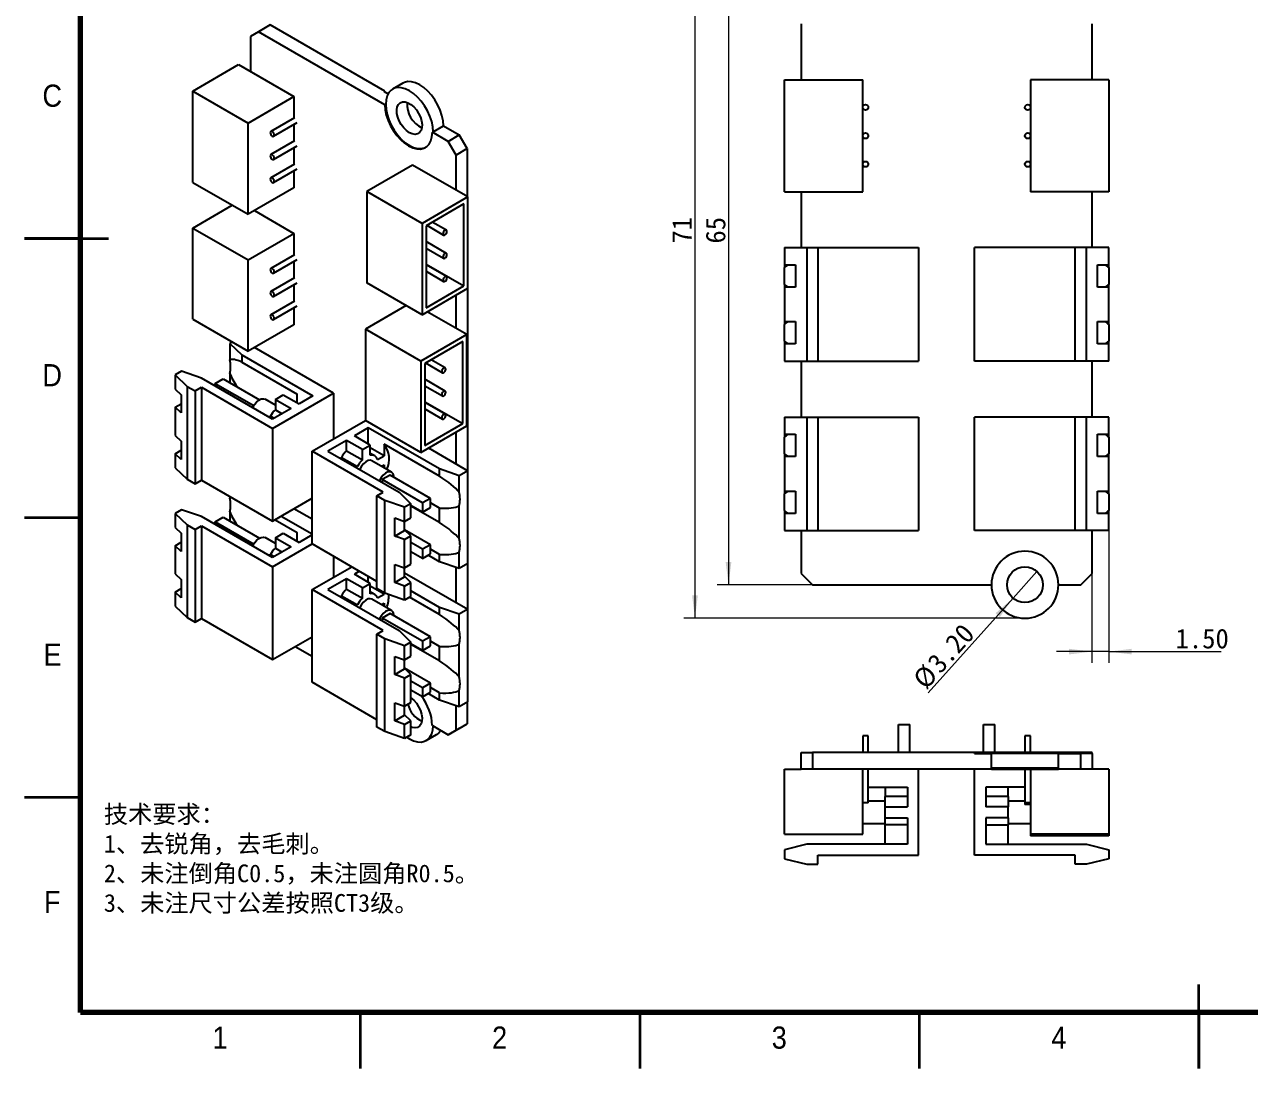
# Model space of a CAD drawing. Header units: millimetres. Extents: x 0 to 210, y 0 to 149.
# Drawn here: x 0 to 109.5, y 0 to 93.4 of the extents above; entities that cross this region are included whole.
import ezdxf

# ---------------------------------------------------------------- set-up
doc = ezdxf.new("R2010")
doc.units = ezdxf.units.MM
doc.header["$LTSCALE"] = 0.5
doc.linetypes.add('SLD-实线', pattern=[0])
doc.layers.add('轮廓粗实线', color=7, linetype='Continuous')
doc.styles.add('SLDTEXTSTYLE10', font='SIMSUN.TTC')
doc.styles.add('SLDTEXTSTYLE3', font='SIMFANG.TTF', dxfattribs={"bigfont": 'bigfont'})
doc.styles.add('SLDTEXTSTYLE9', font='GOTHIC.TTF', dxfattribs={"width": 0.913})
doc.dimstyles.new('SLDDIMSTYLE0', dxfattribs={"dimtxt": 1.75, "dimasz": 2.04, "dimexe": 0, "dimexo": 0.0625, "dimgap": 0.4375, "dimtad": 2, "dimrnd": 1e-09, "dimzin": 12, "dimdsep": 46, "dimtxsty": 'SLDTEXTSTYLE10', "dimsah": 1, "dimcen": 0.09, "dimadec": 0, "dimazin": 3, "dimtfac": 1, "dimtofl": 0, "dimtmove": 0, "dimatfit": 3, "dimfxl": 1, "dimfrac": 2, "dimtolj": 1, "dimtzin": 12, "dimarcsym": 0})
doc.dimstyles.new('SLDDIMSTYLE1', dxfattribs={"dimtxt": 1.75, "dimasz": 2.04, "dimexe": 0, "dimexo": 0.0625, "dimgap": 0.4375, "dimtad": 2, "dimrnd": 1e-09, "dimzin": 4, "dimdsep": 46, "dimtxsty": 'SLDTEXTSTYLE10', "dimblk1": 'NONE', "dimsah": 1, "dimcen": 0, "dimadec": 0, "dimazin": 1, "dimtfac": 1, "dimtmove": 0, "dimatfit": 3, "dimldrblk": 'NONE', "dimfxl": 1, "dimfrac": 2, "dimtolj": 1, "dimtzin": 12, "dimarcsym": 0})
doc.dimstyles.new('SLDDIMSTYLE2', dxfattribs={"dimtxt": 1.75, "dimasz": 2.04, "dimexe": 0, "dimexo": 0.0625, "dimgap": 0.4375, "dimtad": 2, "dimrnd": 1e-09, "dimzin": 4, "dimdsep": 46, "dimtxsty": 'SLDTEXTSTYLE10', "dimsah": 1, "dimcen": 0.09, "dimadec": 0, "dimazin": 1, "dimtfac": 1, "dimtmove": 0, "dimatfit": 0, "dimfxl": 1, "dimfrac": 2, "dimtolj": 1, "dimtzin": 12, "dimarcsym": 0})

# ---------------------------------------------------------------- blocks, each defined once
blk = doc.blocks.new('_D')
at = {"color": 7, "linetype": 'SLD-实线', "lineweight": 18, "true_color": 0xffffff}
for p, q in [((70.44, 108.27), (61.94, 108.27)), ((62.94, 108.27), (62.94, 43.27)), ((70.44, 43.27), (61.94, 43.27))]:
    blk.add_line(p, q, dxfattribs=at)
for points in [[(62.94, 108.27), (62.69, 106.23), (63.2, 106.23)], [(62.94, 43.27), (63.2, 45.31), (62.69, 45.31)]]:
    blk.add_solid(points, dxfattribs=at)
at = {"color": 7, "linetype": 'SLD-实线', "lineweight": 18, "true_color": 0xffffff, "insert": (60.91, 73.79), "char_height": 1.75, "attachment_point": 1, "rotation": 90, "style": 'SLDTEXTSTYLE10'}
blk.add_mtext('65', dxfattribs=at)
blk = doc.blocks.new('_D_2')
at = {"color": 7, "linetype": 'SLD-实线', "lineweight": 18, "true_color": 0xffffff}
for p, q in [((89.44, 111.27), (58.94, 111.27)), ((59.94, 111.27), (59.94, 40.27)), ((89.44, 40.27), (58.94, 40.27))]:
    blk.add_line(p, q, dxfattribs=at)
for points in [[(59.94, 111.27), (59.69, 109.23), (60.2, 109.23)], [(59.94, 40.27), (60.2, 42.31), (59.69, 42.31)]]:
    blk.add_solid(points, dxfattribs=at)
at = {"color": 7, "linetype": 'SLD-实线', "lineweight": 18, "true_color": 0xffffff, "insert": (57.91, 73.79), "char_height": 1.75, "attachment_point": 1, "rotation": 90, "style": 'SLDTEXTSTYLE10'}
blk.add_mtext('71', dxfattribs=at)
blk = doc.blocks.new('_D_6')
at = {"color": 7, "linetype": 'SLD-实线', "lineweight": 18, "true_color": 0xffffff}
for p, q in [((96.94, 48.11), (96.94, 36.29)), ((95.44, 44.27), (95.44, 36.29)), ((95.44, 37.29), (92.27, 37.29)), ((96.94, 37.29), (95.44, 37.29)), ((96.94, 37.29), (106.98, 37.29))]:
    blk.add_line(p, q, dxfattribs=at)
for points in [[(95.44, 37.29), (93.4, 37.54), (93.4, 37.04)], [(96.94, 37.29), (98.98, 37.04), (98.98, 37.54)]]:
    blk.add_solid(points, dxfattribs=at)
at = {"color": 7, "linetype": 'SLD-实线', "lineweight": 18, "true_color": 0xffffff, "insert": (102.91, 39.33), "char_height": 1.75, "attachment_point": 1, "style": 'SLDTEXTSTYLE10'}
blk.add_mtext('1.50', dxfattribs=at)
blk = doc.blocks.new('_D_7')
at = {"color": 7, "linetype": 'SLD-实线', "lineweight": 18, "true_color": 0xffffff}
for q in [(90.51, 44.46), (80.8, 33.6)]:
    blk.add_line((88.38, 42.08), q, dxfattribs=at)
blk.add_solid([(88.38, 42.08), (86.83, 40.73), (87.21, 40.39)], dxfattribs=at)
at = {"color": 7, "linetype": 'SLD-实线', "lineweight": 18, "true_color": 0xffffff, "char_height": 1.75, "attachment_point": 1, "rotation": 48.2024, "style": 'SLDTEXTSTYLE10'}
for s, insert in [('3.20', (80.58, 36.4)), ('%%c', (79.29, 34.96))]:
    blk.add_mtext(s, dxfattribs=dict(at, insert=insert))
blk = doc.blocks.new('_None')

msp = doc.modelspace()

# ---------------------------------------------------------------- linework, layer by layer
at = {"color": 7, "linetype": 'SLD-实线', "lineweight": 70}
for p, q in [((5, 5), (5, 143.5)), ((205, 5), (5, 5))]:
    msp.add_line(p, q, dxfattribs=at)
at = {"color": 7, "linetype": 'SLD-实线', "lineweight": 35}
for p, q in [((5, 74.25), (0, 74.25)), ((0, 74.25), (7.501, 74.25)), ((5, 49.25), (0, 49.25)), ((5, 24.25), (0, 24.25)), ((105, 0), (105, 7.501)), ((30, 5), (30, 0)), ((55, 5), (55, 0)), ((80, 5), (80, 0)), ((105, 5), (105, 0))]:
    msp.add_line(p, q, dxfattribs=at)
at = {"layer": '轮廓粗实线'}
for p, q in [((21.967, 93.34), (20.906, 92.728)), ((32.22, 87.421), (21.967, 93.34)), ((69.444, 93.43), (69.444, 88.43)), ((95.444, 88.43), (95.444, 93.43)), ((20.906, 92.728), (20.199, 92.319)), ((20.199, 92.319), (20.199, 89.184)), ((32.22, 86.197), (20.906, 92.728)), ((15.037, 87.429), (19.139, 89.796)), ((19.139, 89.796), (24.088, 86.939)), ((33.831, 88.142), (32.912, 87.611)), ((67.944, 88.43), (74.944, 88.43)), ((67.944, 78.43), (67.944, 88.43)), ((74.944, 78.43), (74.944, 88.43)), ((96.944, 88.43), (89.944, 88.43)), ((89.944, 88.43), (89.944, 78.43)), ((96.944, 88.43), (96.944, 78.43)), ((15.037, 79.263), (15.037, 87.429)), ((15.037, 87.429), (19.987, 84.571)), ((19.987, 84.571), (24.088, 86.939)), ((24.088, 86.939), (24.088, 85.015)), ((32.149, 87.38), (32.22, 87.421)), ((32.149, 87.38), (32.5, 87.178)), ((32.221, 87.339), (32.22, 87.421)), ((32.22, 86.197), (32.291, 86.237)), ((19.987, 76.406), (19.987, 84.571)), ((24.14, 85.045), (22.019, 83.82)), ((22.269, 83.387), (24.39, 84.612)), ((24.088, 84.437), (24.088, 82.941)), ((36.463, 83.747), (36.533, 83.788)), ((37.877, 82.931), (36.463, 83.747)), ((36.533, 83.788), (37.453, 84.319)), ((37.453, 84.319), (38.867, 83.502)), ((37.877, 82.931), (38.867, 83.502)), ((39.574, 82.278), (38.867, 83.502)), ((24.14, 82.971), (22.019, 81.746)), ((22.269, 81.313), (24.39, 82.538)), ((24.088, 82.363), (24.088, 80.867)), ((38.584, 81.706), (37.877, 82.931)), ((39.574, 82.278), (38.584, 81.706)), ((39.574, 82.278), (39.574, 77.999)), ((38.584, 78.571), (38.584, 81.706)), ((24.14, 80.897), (22.019, 79.672)), ((22.269, 79.239), (24.39, 80.464)), ((24.088, 80.289), (24.088, 78.773)), ((34.695, 80.816), (30.594, 78.448)), ((39.645, 77.958), (34.695, 80.816)), ((15.037, 79.263), (19.987, 76.406)), ((24.088, 78.773), (19.987, 76.406)), ((35.543, 75.591), (30.594, 78.448)), ((30.594, 78.448), (30.594, 70.283)), ((39.645, 77.958), (35.543, 75.591)), ((39.645, 69.793), (39.645, 77.958)), ((67.944, 78.43), (74.944, 78.43)), ((69.444, 78.43), (69.444, 73.43)), ((96.944, 78.43), (89.944, 78.43)), ((95.444, 73.43), (95.444, 78.43)), ((15.037, 75.181), (18.573, 77.222)), ((20.552, 76.732), (24.088, 74.691)), ((39.291, 77.346), (35.897, 75.387)), ((39.291, 69.997), (39.291, 77.346)), ((35.543, 75.591), (35.543, 67.425)), ((37.719, 74.982), (36.458, 75.71)), ((15.037, 75.181), (19.987, 72.323)), ((15.037, 67.015), (15.037, 75.181)), ((19.987, 72.323), (24.088, 74.691)), ((24.088, 74.691), (24.088, 72.767)), ((35.897, 75.387), (35.897, 68.038)), ((35.958, 75.422), (37.469, 74.549)), ((37.719, 72.908), (35.897, 73.96)), ((35.897, 73.383), (37.469, 72.475)), ((67.944, 73.43), (69.944, 73.43)), ((67.944, 73.43), (67.944, 71.89)), ((69.944, 73.43), (69.944, 63.27)), ((69.944, 73.43), (70.944, 73.43)), ((70.944, 73.43), (70.944, 63.27)), ((70.944, 73.43), (79.944, 73.43)), ((79.944, 73.43), (79.944, 63.27)), ((84.944, 63.27), (84.944, 73.43)), ((93.944, 73.43), (84.944, 73.43)), ((94.944, 73.43), (93.944, 73.43)), ((93.944, 63.27), (93.944, 73.43)), ((94.944, 63.27), (94.944, 73.43)), ((96.944, 73.43), (94.944, 73.43)), ((96.944, 71.89), (96.944, 73.43)), ((19.987, 64.158), (19.987, 72.323)), ((24.14, 72.796), (22.019, 71.572)), ((22.269, 71.139), (24.39, 72.363)), ((24.088, 72.189), (24.088, 70.693)), ((35.897, 71.956), (39.291, 69.997)), ((37.719, 70.834), (35.897, 71.886)), ((35.897, 71.309), (37.469, 70.401)), ((67.944, 71.89), (68.944, 71.89)), ((67.944, 71.89), (67.944, 71.639)), ((67.944, 70.142), (67.944, 71.639)), ((68.944, 71.89), (68.944, 69.89)), ((95.944, 71.89), (96.944, 71.89)), ((95.944, 69.89), (95.944, 71.89)), ((96.944, 71.639), (96.944, 71.89)), ((96.944, 71.639), (96.944, 70.142)), ((24.14, 70.722), (22.019, 69.498)), ((22.269, 69.065), (24.39, 70.289)), ((24.088, 70.115), (24.088, 68.619)), ((35.543, 67.425), (30.594, 70.283)), ((67.944, 70.142), (67.944, 69.89)), ((96.944, 69.89), (96.944, 70.142)), ((35.543, 67.425), (39.645, 69.793)), ((35.897, 68.038), (39.291, 69.997)), ((38.584, 66.197), (38.584, 69.181)), ((39.645, 53.462), (39.645, 69.793)), ((67.944, 69.89), (67.944, 66.81)), ((68.944, 69.89), (67.944, 69.89)), ((96.944, 69.89), (95.944, 69.89)), ((96.944, 66.81), (96.944, 69.89)), ((24.14, 68.648), (22.019, 67.424)), ((22.269, 66.991), (24.39, 68.215)), ((24.088, 68.041), (24.088, 66.525)), ((34.13, 68.241), (30.485, 66.138)), ((15.037, 67.015), (19.987, 64.158)), ((39.536, 65.648), (36, 67.689)), ((67.944, 66.81), (68.944, 66.81)), ((67.944, 66.81), (67.944, 66.559)), ((68.944, 66.81), (68.944, 64.81)), ((95.944, 66.81), (96.944, 66.81)), ((95.944, 64.81), (95.944, 66.81)), ((96.944, 66.559), (96.944, 66.81)), ((24.088, 66.525), (19.987, 64.158)), ((35.435, 63.28), (30.485, 66.138)), ((30.485, 66.138), (30.485, 57.972)), ((67.944, 65.062), (67.944, 66.559)), ((96.944, 66.559), (96.944, 65.062)), ((18.573, 64.974), (18.361, 64.851)), ((18.361, 64.851), (19.421, 63.83)), ((18.361, 64.851), (18.361, 63.388)), ((39.536, 65.648), (35.435, 63.28)), ((39.183, 65.035), (35.789, 63.076)), ((39.183, 57.686), (39.183, 65.035)), ((39.536, 57.482), (39.536, 65.648)), ((67.944, 65.062), (67.944, 64.81)), ((67.944, 64.81), (67.944, 63.27)), ((68.944, 64.81), (67.944, 64.81)), ((96.944, 64.81), (95.944, 64.81)), ((96.944, 64.81), (96.944, 65.062)), ((96.944, 63.27), (96.944, 64.81)), ((19.421, 63.83), (25.785, 60.157)), ((19.421, 63.83), (19.421, 63.185)), ((27.624, 60.402), (20.552, 64.484)), ((19.421, 63.185), (24.371, 60.327)), ((35.435, 63.28), (35.435, 55.115)), ((35.789, 63.076), (35.789, 55.727)), ((35.85, 63.111), (37.361, 62.239)), ((37.611, 62.672), (36.35, 63.4)), ((67.944, 63.27), (69.944, 63.27)), ((69.444, 63.27), (69.444, 58.27)), ((69.944, 63.27), (70.944, 63.27)), ((70.944, 63.27), (79.944, 63.27)), ((93.944, 63.27), (84.944, 63.27)), ((94.944, 63.27), (93.944, 63.27)), ((96.944, 63.27), (94.944, 63.27)), ((95.444, 58.27), (95.444, 63.27)), ((14.047, 62.361), (13.482, 62.034)), ((13.482, 62.034), (14.542, 61.014)), ((13.482, 62.034), (13.482, 60.777)), ((15.815, 61.749), (14.047, 62.361)), ((22.179, 58.075), (15.815, 61.749)), ((17.053, 61.287), (17.76, 61.695)), ((17.76, 61.695), (21.012, 59.818)), ((18.361, 62.166), (18.361, 61.348)), ((37.611, 60.598), (35.789, 61.65)), ((13.482, 60.777), (14.012, 60.267)), ((14.012, 60.267), (14.012, 58.634)), ((14.542, 61.014), (15.249, 60.606)), ((14.542, 61.014), (14.542, 52.718)), ((15.249, 60.606), (15.815, 60.932)), ((15.249, 60.606), (15.249, 52.31)), ((15.815, 60.932), (22.179, 57.258)), ((15.815, 60.932), (15.815, 52.636)), ((17.053, 61.034), (17.053, 61.287)), ((17.053, 61.287), (20.512, 59.29)), ((22.179, 57.258), (27.624, 60.402)), ((22.427, 59.85), (23.134, 60.259)), ((23.134, 60.259), (24.548, 59.442)), ((24.371, 59.544), (24.371, 60.327)), ((27.624, 60.402), (27.624, 56.32)), ((35.789, 61.072), (37.361, 60.165)), ((13.482, 59.144), (14.012, 59.45)), ((14.012, 58.634), (13.482, 59.144)), ((13.482, 59.144), (13.482, 56.629)), ((22.427, 59.339), (21.512, 59.867)), ((22.427, 59.85), (23.841, 59.034)), ((22.427, 59.85), (22.427, 58.931)), ((25.785, 60.157), (24.548, 59.442)), ((35.789, 59.646), (39.183, 57.686)), ((37.611, 58.524), (35.789, 59.576)), ((21.854, 58.262), (21.99, 58.341)), ((22.315, 58.153), (21.99, 58.341)), ((23.841, 59.034), (22.179, 58.075)), ((22.427, 58.931), (23.045, 58.574)), ((35.789, 58.998), (37.361, 58.091)), ((67.944, 58.27), (67.944, 56.73)), ((67.944, 58.27), (69.944, 58.27)), ((69.944, 58.27), (69.944, 48.11)), ((69.944, 58.27), (70.944, 58.27)), ((70.944, 58.27), (70.944, 48.11)), ((70.944, 58.27), (79.944, 58.27)), ((79.944, 58.27), (79.944, 48.11)), ((84.944, 48.11), (84.944, 58.27)), ((93.944, 58.27), (84.944, 58.27)), ((93.944, 48.11), (93.944, 58.27)), ((94.944, 58.27), (93.944, 58.27)), ((94.944, 48.11), (94.944, 58.27)), ((96.944, 58.27), (94.944, 58.27)), ((96.944, 56.73), (96.944, 58.27)), ((22.179, 57.258), (22.179, 48.962)), ((25.715, 55.217), (30.486, 57.972)), ((30.735, 57.299), (29.498, 56.585)), ((35.435, 55.115), (30.485, 57.972)), ((37.099, 53.625), (30.735, 57.299)), ((30.735, 55.871), (30.735, 57.299)), ((35.435, 55.115), (39.536, 57.482)), ((35.789, 55.727), (39.183, 57.686)), ((13.482, 56.629), (14.012, 56.119)), ((14.012, 56.119), (14.012, 54.486)), ((28.791, 56.177), (27.129, 55.217)), ((30.205, 55.36), (28.791, 56.177)), ((28.791, 55.257), (28.791, 56.177)), ((30.912, 55.768), (29.498, 56.585)), ((38.584, 54.074), (38.584, 56.933)), ((67.944, 56.73), (68.944, 56.73)), ((67.944, 56.73), (67.944, 56.479)), ((67.944, 54.982), (67.944, 56.479)), ((68.944, 56.73), (68.944, 54.73)), ((95.944, 56.73), (96.944, 56.73)), ((95.944, 54.73), (95.944, 56.73)), ((96.944, 56.479), (96.944, 56.73)), ((96.944, 56.479), (96.944, 54.982)), ((13.482, 54.996), (14.012, 55.302)), ((13.482, 54.996), (13.482, 53.738)), ((14.012, 54.486), (13.482, 54.996)), ((32.079, 51.544), (25.715, 55.217)), ((25.715, 46.921), (25.715, 55.217)), ((27.129, 55.217), (33.493, 51.544)), ((28.791, 55.257), (30.205, 54.441)), ((30.205, 55.36), (30.912, 55.768)), ((30.205, 54.441), (30.205, 55.36)), ((30.912, 54.849), (30.912, 55.768)), ((32.149, 54.817), (30.912, 55.531)), ((31.308, 54.789), (30.912, 55.018)), ((31.558, 54.476), (32.149, 54.817)), ((37.099, 52.98), (32.149, 55.837)), ((32.149, 55.837), (32.149, 54.817)), ((36.109, 55.503), (39.645, 53.462)), ((67.944, 54.982), (67.944, 54.73)), ((96.944, 54.73), (96.944, 54.982)), ((13.482, 53.738), (14.542, 52.718)), ((28.218, 54.589), (28.354, 54.667)), ((28.354, 54.667), (29.768, 53.85)), ((29.632, 53.772), (29.768, 53.85)), ((32.826, 53.336), (31.058, 54.356)), ((31.912, 53.864), (32.149, 54.001)), ((32.149, 54.001), (32.149, 53.727)), ((67.944, 54.73), (67.944, 51.65)), ((68.944, 54.73), (67.944, 54.73)), ((96.944, 54.73), (95.944, 54.73)), ((96.944, 51.65), (96.944, 54.73)), ((14.542, 52.718), (15.249, 52.31)), ((15.249, 52.31), (15.815, 52.636)), ((15.815, 52.636), (22.179, 48.962)), ((32.68, 53.082), (31.973, 52.674)), ((35.579, 50.592), (31.973, 52.674)), ((31.973, 52.674), (31.973, 52.421)), ((36.286, 51), (32.68, 53.082)), ((38.867, 53.013), (37.099, 53.625)), ((37.099, 52.98), (37.099, 53.625)), ((39.645, 53.462), (38.867, 53.013)), ((38.867, 51.55), (38.867, 53.013)), ((39.645, 45.166), (39.645, 53.462)), ((31.513, 51.217), (32.079, 51.544)), ((33.493, 51.544), (34.553, 50.523)), ((67.944, 51.65), (68.944, 51.65)), ((67.944, 51.65), (67.944, 51.399)), ((68.944, 51.65), (68.944, 49.65)), ((95.944, 51.65), (96.944, 51.65)), ((95.944, 49.65), (95.944, 51.65)), ((96.944, 51.399), (96.944, 51.65)), ((18.361, 51.167), (18.361, 51.009)), ((22.179, 48.962), (25.715, 51.003)), ((32.22, 50.809), (31.513, 51.217)), ((31.513, 42.921), (31.513, 51.217)), ((32.22, 42.513), (32.22, 50.809)), ((33.988, 50.196), (32.22, 50.809)), ((34.553, 50.523), (33.988, 50.196)), ((34.553, 49.266), (34.553, 50.523)), ((36.286, 51), (35.579, 50.592)), ((35.579, 50.592), (35.579, 49.776)), ((36.286, 50.184), (36.286, 51)), ((37.099, 50.123), (36.286, 50.592)), ((67.944, 49.902), (67.944, 51.399)), ((96.944, 51.399), (96.944, 49.902)), ((14.047, 49.982), (13.482, 49.656)), ((13.482, 49.656), (14.542, 48.635)), ((13.482, 49.656), (13.482, 48.398)), ((15.815, 49.37), (14.047, 49.982)), ((22.179, 45.696), (15.815, 49.37)), ((17.053, 48.908), (17.76, 49.317)), ((17.76, 49.317), (21.012, 47.439)), ((18.361, 49.787), (18.361, 48.97)), ((22.956, 49.411), (25.715, 47.819)), ((25.715, 49.125), (24.088, 50.064)), ((33.988, 48.939), (33.988, 50.196)), ((35.579, 49.776), (34.553, 50.368)), ((37.099, 48.832), (34.553, 50.301)), ((35.579, 49.776), (36.286, 50.184)), ((37.099, 48.832), (37.099, 50.123)), ((38.867, 47.402), (38.867, 50.328)), ((67.944, 49.902), (67.944, 49.65)), ((67.944, 49.65), (67.944, 48.11)), ((68.944, 49.65), (67.944, 49.65)), ((96.944, 49.65), (95.944, 49.65)), ((96.944, 49.65), (96.944, 49.902)), ((96.944, 48.11), (96.944, 49.65)), ((13.482, 48.398), (14.012, 47.888)), ((14.542, 48.635), (15.249, 48.227)), ((14.542, 48.635), (14.542, 40.339)), ((15.249, 48.227), (15.815, 48.553)), ((15.249, 48.227), (15.249, 39.931)), ((15.815, 48.553), (22.179, 44.88)), ((15.815, 48.553), (15.815, 40.257)), ((17.053, 48.656), (17.053, 48.908)), ((17.053, 48.908), (20.512, 46.911)), ((22.397, 49.088), (24.371, 47.949)), ((33.104, 49.245), (33.988, 48.939)), ((33.104, 47.612), (33.104, 49.245)), ((33.988, 48.939), (34.553, 49.266)), ((33.988, 48.122), (33.988, 48.939)), ((14.012, 47.888), (14.012, 46.255)), ((22.427, 46.961), (21.512, 47.488)), ((22.427, 47.472), (23.134, 47.88)), ((22.427, 47.472), (23.841, 46.655)), ((22.427, 47.472), (22.427, 46.552)), ((23.134, 47.88), (24.548, 47.064)), ((24.371, 47.166), (24.371, 47.949)), ((25.715, 47.737), (24.548, 47.064)), ((33.104, 47.612), (33.988, 48.122)), ((33.988, 47.306), (33.104, 47.612)), ((36.286, 46.852), (33.988, 48.179)), ((34.553, 47.632), (33.988, 48.177)), ((33.988, 47.306), (34.553, 47.632)), ((33.988, 44.791), (33.988, 47.306)), ((34.553, 45.118), (34.553, 47.632)), ((67.944, 48.11), (69.944, 48.11)), ((69.444, 48.11), (69.444, 44.27)), ((69.944, 48.11), (70.944, 48.11)), ((70.944, 48.11), (79.944, 48.11)), ((93.944, 48.11), (84.944, 48.11)), ((94.944, 48.11), (93.944, 48.11)), ((96.944, 48.11), (94.944, 48.11)), ((95.444, 44.27), (95.444, 48.11)), ((13.482, 46.765), (14.012, 47.071)), ((14.012, 46.255), (13.482, 46.765)), ((13.482, 46.765), (13.482, 44.25)), ((22.179, 44.88), (25.715, 46.921)), ((23.841, 46.655), (22.179, 45.696)), ((22.427, 46.552), (23.045, 46.196)), ((31.513, 43.574), (25.715, 46.921)), ((35.579, 46.444), (34.553, 47.036)), ((35.579, 45.628), (34.553, 46.219)), ((36.286, 46.852), (35.579, 46.444)), ((35.579, 46.444), (35.579, 45.628)), ((35.579, 45.628), (36.286, 46.036)), ((36.286, 46.036), (36.286, 46.852)), ((37.099, 45.975), (36.286, 46.444)), ((38.867, 44.717), (38.867, 46.18)), ((21.854, 45.884), (21.99, 45.962)), ((22.315, 45.774), (21.99, 45.962)), ((27.624, 45.819), (27.624, 43.941)), ((33.104, 45.097), (33.988, 44.791)), ((33.104, 43.464), (33.104, 45.097)), ((33.988, 44.791), (34.553, 45.118)), ((37.099, 45.329), (36.081, 45.917)), ((37.099, 45.329), (37.099, 45.975)), ((38.867, 44.717), (37.099, 45.329)), ((39.645, 45.166), (38.867, 44.717)), ((39.645, 41.083), (39.645, 45.166)), ((13.482, 44.25), (14.012, 43.74)), ((22.179, 44.88), (22.179, 36.584)), ((25.715, 42.839), (29.251, 44.88)), ((29.958, 44.472), (29.498, 44.206)), ((30.912, 43.39), (29.498, 44.206)), ((30.735, 43.492), (30.735, 44.023)), ((33.104, 43.464), (33.988, 43.974)), ((33.988, 43.974), (33.988, 44.791)), ((33.988, 44.349), (39.645, 41.083)), ((34.553, 43.484), (33.988, 44.029)), ((38.584, 41.696), (38.584, 44.815)), ((69.444, 44.27), (70.444, 43.27)), ((94.444, 43.27), (95.444, 44.27)), ((13.482, 42.617), (14.012, 42.923)), ((14.012, 43.74), (14.012, 42.107)), ((32.079, 39.165), (25.715, 42.839)), ((25.715, 34.543), (25.715, 42.839)), ((28.791, 43.798), (27.129, 42.839)), ((27.129, 42.839), (33.493, 39.165)), ((30.205, 42.981), (28.791, 43.798)), ((28.791, 42.879), (28.791, 43.798)), ((28.791, 42.879), (30.205, 42.062)), ((30.205, 42.981), (30.912, 43.39)), ((30.205, 42.062), (30.205, 42.981)), ((30.912, 42.47), (30.912, 43.39)), ((32.149, 42.438), (30.912, 43.153)), ((32.22, 42.513), (31.513, 42.921)), ((33.988, 43.158), (33.104, 43.464)), ((33.988, 43.158), (34.553, 43.484)), ((33.988, 41.9), (33.988, 43.158)), ((34.553, 42.227), (34.553, 43.484)), ((37.099, 41.247), (34.553, 42.716)), ((70.444, 43.27), (86.444, 43.27)), ((92.444, 43.27), (94.444, 43.27)), ((13.482, 42.617), (13.482, 41.36)), ((14.012, 42.107), (13.482, 42.617)), ((28.218, 42.21), (28.354, 42.288)), ((28.354, 42.288), (29.768, 41.472)), ((31.308, 42.411), (30.912, 42.639)), ((32.826, 40.957), (31.058, 41.978)), ((31.558, 42.097), (32.149, 42.438)), ((31.912, 41.485), (32.149, 41.622)), ((32.149, 42.554), (32.149, 42.438)), ((32.149, 41.622), (32.149, 41.348)), ((33.988, 41.9), (32.22, 42.513)), ((34.553, 42.227), (33.988, 41.9)), ((37.099, 40.601), (34.418, 42.149)), ((13.482, 41.36), (14.542, 40.339)), ((29.632, 41.393), (29.768, 41.472)), ((32.68, 40.703), (31.973, 40.295)), ((36.286, 38.622), (32.68, 40.703)), ((38.867, 40.634), (37.099, 41.247)), ((37.099, 40.601), (37.099, 41.247)), ((39.645, 41.083), (38.867, 40.634)), ((38.867, 39.171), (38.867, 40.634)), ((39.645, 32.787), (39.645, 41.083)), ((14.542, 40.339), (15.249, 39.931)), ((15.249, 39.931), (15.815, 40.257)), ((15.815, 40.257), (22.179, 36.584)), ((35.579, 38.213), (31.973, 40.295)), ((31.973, 40.295), (31.973, 40.042)), ((22.179, 36.584), (25.715, 38.625)), ((31.513, 38.838), (32.079, 39.165)), ((32.22, 38.43), (31.513, 38.838)), ((31.513, 30.542), (31.513, 38.838)), ((33.988, 37.818), (32.22, 38.43)), ((32.22, 30.134), (32.22, 38.43)), ((33.493, 39.165), (34.553, 38.144)), ((36.286, 38.622), (35.579, 38.213)), ((36.286, 37.805), (36.286, 38.622)), ((24.201, 37.751), (25.715, 36.877)), ((34.553, 38.144), (33.988, 37.818)), ((33.988, 36.56), (33.988, 37.818)), ((34.553, 36.887), (34.553, 38.144)), ((35.579, 37.397), (34.553, 37.989)), ((37.099, 36.453), (34.553, 37.922)), ((35.579, 38.213), (35.579, 37.397)), ((35.579, 37.397), (36.286, 37.805)), ((37.099, 37.744), (36.286, 38.214)), ((37.099, 36.453), (37.099, 37.744)), ((38.867, 35.023), (38.867, 37.949)), ((33.104, 36.866), (33.988, 36.56)), ((33.104, 35.233), (33.104, 36.866)), ((33.988, 36.56), (34.553, 36.887)), ((33.988, 35.744), (33.988, 36.56)), ((33.104, 35.233), (33.988, 35.744)), ((33.988, 34.927), (33.104, 35.233)), ((36.286, 34.474), (33.988, 35.8)), ((34.553, 35.254), (33.988, 35.798)), ((33.988, 34.927), (34.553, 35.254)), ((34.553, 32.739), (34.553, 35.254)), ((31.513, 31.195), (25.715, 34.543)), ((33.988, 32.412), (33.988, 34.927)), ((35.579, 34.065), (34.553, 34.657)), ((36.286, 34.474), (35.579, 34.065)), ((35.579, 34.065), (35.579, 33.249)), ((36.286, 33.657), (36.286, 34.474)), ((37.099, 33.596), (36.286, 34.066)), ((35.579, 33.249), (34.553, 33.841)), ((35.579, 33.249), (36.286, 33.657)), ((37.099, 32.951), (36.081, 33.539)), ((37.099, 32.951), (37.099, 33.596)), ((38.867, 32.338), (37.099, 32.951)), ((38.867, 32.338), (38.867, 33.801)), ((33.104, 32.718), (33.988, 32.412)), ((33.104, 31.085), (33.104, 32.718)), ((33.988, 32.412), (34.553, 32.739)), ((33.988, 31.596), (33.988, 32.412)), ((38.584, 30.264), (38.584, 32.436)), ((39.645, 32.787), (38.867, 32.338)), ((39.574, 32.746), (39.574, 30.836)), ((33.104, 31.085), (33.988, 31.596)), ((33.988, 30.779), (33.104, 31.085)), ((34.553, 31.106), (33.988, 31.65)), ((33.988, 30.779), (34.553, 31.106)), ((33.988, 29.522), (33.988, 30.779)), ((34.553, 29.848), (34.553, 31.106)), ((36.463, 30.672), (37.877, 29.856)), ((38.584, 30.264), (39.574, 30.836)), ((38.867, 30.427), (39.574, 30.836)), ((78.144, 28.268), (78.144, 30.768)), ((78.144, 30.768), (79.144, 30.768)), ((79.144, 28.268), (79.144, 30.768)), ((85.744, 30.768), (86.744, 30.768)), ((85.744, 28.268), (85.744, 30.768)), ((86.744, 28.268), (86.744, 30.768)), ((32.22, 30.134), (31.513, 30.542)), ((33.988, 29.522), (32.22, 30.134)), ((34.553, 29.848), (33.988, 29.522)), ((35.912, 29.339), (36.831, 29.87)), ((38.867, 30.427), (37.877, 29.856)), ((37.877, 29.856), (38.584, 30.264)), ((74.944, 29.768), (74.944, 28.268)), ((75.444, 29.768), (74.944, 29.768)), ((75.444, 28.268), (75.444, 29.768)), ((89.444, 29.768), (89.444, 28.268)), ((89.944, 29.768), (89.444, 29.768)), ((89.944, 28.268), (89.944, 29.768)), ((69.444, 26.768), (69.444, 28.268)), ((69.444, 28.268), (70.444, 28.268)), ((70.444, 28.268), (70.444, 26.768)), ((84.944, 28.268), (70.444, 28.268)), ((84.944, 28.168), (84.944, 28.268)), ((87.194, 28.268), (84.944, 28.268)), ((84.944, 28.168), (86.444, 28.168)), ((86.444, 26.868), (86.444, 28.168)), ((92.444, 28.168), (86.444, 28.168)), ((87.194, 28.168), (87.194, 28.268)), ((95.444, 28.268), (87.194, 28.268)), ((92.444, 26.868), (92.444, 28.168)), ((92.444, 28.168), (94.444, 28.168)), ((94.444, 26.768), (94.444, 28.168)), ((95.444, 28.168), (94.444, 28.168)), ((95.444, 28.168), (95.444, 28.268)), ((95.444, 28.168), (95.444, 26.768)), ((67.944, 20.968), (67.944, 26.768)), ((67.944, 26.768), (69.444, 26.768)), ((70.444, 26.768), (69.444, 26.768)), ((86.444, 26.768), (70.444, 26.768)), ((74.944, 20.968), (74.944, 26.768)), ((75.444, 23.768), (75.444, 26.768)), ((79.944, 19.068), (79.944, 26.768)), ((84.944, 19.068), (84.944, 26.768)), ((92.444, 26.868), (86.444, 26.868)), ((86.444, 26.768), (86.444, 26.868)), ((86.444, 26.768), (92.444, 26.768)), ((89.444, 26.768), (89.444, 23.768)), ((89.944, 26.768), (89.944, 20.968)), ((92.444, 26.768), (92.444, 26.868)), ((94.444, 26.768), (92.444, 26.768)), ((95.444, 26.768), (94.444, 26.768)), ((96.944, 26.768), (95.444, 26.768)), ((96.944, 26.768), (96.944, 20.968)), ((75.444, 25.168), (78.944, 25.168)), ((76.944, 25.168), (76.944, 24.332)), ((78.944, 24.332), (76.944, 24.332)), ((76.944, 23.418), (76.944, 24.332)), ((78.944, 25.168), (78.944, 23.418)), ((89.444, 25.168), (85.944, 25.168)), ((85.944, 25.168), (85.944, 23.418)), ((87.944, 24.332), (85.944, 24.332)), ((87.944, 24.332), (87.944, 25.168)), ((87.944, 24.332), (87.944, 23.418)), ((75.444, 23.768), (74.944, 23.768)), ((76.944, 23.918), (75.444, 23.918)), ((76.944, 22.418), (76.944, 23.418)), ((76.944, 23.418), (78.944, 23.418)), ((87.944, 23.418), (85.944, 23.418)), ((89.444, 23.918), (87.944, 23.918)), ((87.944, 22.418), (87.944, 23.418)), ((89.444, 23.768), (89.444, 23.614)), ((89.944, 23.768), (89.444, 23.768)), ((89.944, 23.614), (89.444, 23.614)), ((74.944, 21.918), (76.944, 21.918)), ((76.944, 22.418), (78.944, 22.418)), ((76.944, 21.8), (76.944, 22.418)), ((78.944, 22.418), (78.944, 20.068)), ((87.944, 22.418), (85.944, 22.418)), ((85.944, 22.418), (85.944, 20.068)), ((87.944, 22.418), (87.944, 21.8)), ((87.944, 21.918), (89.944, 21.918)), ((67.944, 20.968), (74.944, 20.968)), ((78.944, 21.8), (76.944, 21.8)), ((76.944, 20.068), (76.944, 21.8)), ((85.944, 21.8), (87.944, 21.8)), ((87.944, 20.068), (87.944, 21.8)), ((89.944, 20.968), (89.944, 20.814)), ((96.944, 20.968), (89.944, 20.968)), ((96.944, 20.814), (89.944, 20.814)), ((96.944, 20.968), (96.944, 20.814)), ((69.944, 20.068), (67.944, 19.568)), ((78.944, 20.068), (69.944, 20.068)), ((85.944, 20.068), (94.944, 20.068)), ((94.944, 20.068), (96.944, 19.568)), ((67.944, 19.568), (67.944, 18.768)), ((67.944, 18.768), (69.944, 18.268)), ((70.944, 19.068), (79.944, 19.068)), ((70.944, 18.268), (70.944, 19.068)), ((93.944, 19.068), (84.944, 19.068)), ((93.944, 18.268), (93.944, 19.068)), ((96.944, 18.768), (94.944, 18.268)), ((96.944, 19.568), (96.944, 18.768)), ((69.944, 18.268), (70.944, 18.268)), ((94.944, 18.268), (93.944, 18.268))]:
    msp.add_line(p, q, dxfattribs=at)
at = {"layer": '轮廓粗实线', "flags": 128}
for points in [[(36.533, 83.788), (36.501, 84.232), (36.405, 84.7), (36.249, 85.177), (36.037, 85.649), (35.776, 86.102), (35.473, 86.522), (35.138, 86.896), (34.78, 87.212), (34.412, 87.462), (34.044, 87.638), (33.687, 87.733), (33.351, 87.746), (33.049, 87.676), (32.787, 87.525), (32.575, 87.298), (32.419, 87.001), (32.323, 86.644), (32.291, 86.237)], [(37.453, 84.319), (37.42, 84.763), (37.325, 85.23), (37.168, 85.708), (36.956, 86.18), (36.695, 86.633), (36.392, 87.053), (36.057, 87.426), (35.7, 87.743), (35.331, 87.993), (34.963, 88.168), (34.606, 88.264), (34.271, 88.277), (33.968, 88.207), (33.831, 88.142)], [(32.22, 86.197), (32.252, 85.753), (32.348, 85.285), (32.504, 84.808), (32.716, 84.335), (32.978, 83.883), (33.281, 83.463), (33.616, 83.089), (33.973, 82.772), (34.341, 82.522), (34.71, 82.347), (35.067, 82.251), (35.402, 82.238), (35.705, 82.308), (35.966, 82.459), (36.178, 82.687), (36.335, 82.983), (36.43, 83.341), (36.463, 83.747)], [(32.291, 86.237), (32.323, 85.793), (32.419, 85.326), (32.575, 84.848), (32.787, 84.376), (33.049, 83.923), (33.351, 83.504), (33.687, 83.13), (34.044, 82.813), (34.412, 82.563), (34.78, 82.388), (35.138, 82.292), (35.473, 82.279), (35.776, 82.349), (35.876, 82.395)], [(34.412, 83.706), (34.151, 83.892), (33.904, 84.138), (33.685, 84.432), (33.505, 84.756), (33.373, 85.095), (33.298, 85.429), (33.283, 85.741), (33.328, 86.013), (33.432, 86.232), (33.589, 86.384), (33.79, 86.463), (34.025, 86.464), (34.281, 86.386), (34.543, 86.235), (34.799, 86.017), (35.034, 85.745), (35.235, 85.434), (35.392, 85.1), (35.496, 84.762), (35.542, 84.437), (35.526, 84.143), (35.451, 83.896), (35.32, 83.709), (35.139, 83.592), (34.92, 83.552), (34.673, 83.591), (34.412, 83.706)], [(21.967, 83.706), (21.98, 83.62), (22.019, 83.531), (22.076, 83.454), (22.144, 83.399), (22.211, 83.376), (22.269, 83.387), (22.307, 83.431), (22.321, 83.501), (22.307, 83.587), (22.269, 83.676), (22.211, 83.753), (22.144, 83.808), (22.076, 83.831), (22.019, 83.82), (21.98, 83.776), (21.967, 83.706)], [(21.967, 81.632), (21.98, 81.546), (22.019, 81.457), (22.076, 81.38), (22.144, 81.325), (22.211, 81.302), (22.269, 81.313), (22.307, 81.357), (22.321, 81.427), (22.307, 81.513), (22.269, 81.602), (22.211, 81.679), (22.144, 81.734), (22.076, 81.757), (22.019, 81.746), (21.98, 81.702), (21.967, 81.632)], [(21.967, 79.557), (21.98, 79.472), (22.019, 79.383), (22.076, 79.306), (22.144, 79.251), (22.211, 79.228), (22.269, 79.239), (22.307, 79.283), (22.321, 79.353), (22.307, 79.439), (22.269, 79.528), (22.211, 79.605), (22.144, 79.66), (22.076, 79.683), (22.019, 79.672), (21.98, 79.628), (21.967, 79.557)], [(37.594, 74.97), (37.526, 74.915), (37.469, 74.838), (37.431, 74.75), (37.417, 74.664), (37.431, 74.593), (37.469, 74.549), (37.526, 74.538), (37.594, 74.562), (37.662, 74.616), (37.719, 74.694), (37.757, 74.782), (37.771, 74.868), (37.757, 74.938), (37.719, 74.982), (37.662, 74.993), (37.594, 74.97)], [(37.594, 72.896), (37.526, 72.841), (37.469, 72.764), (37.431, 72.676), (37.417, 72.59), (37.431, 72.519), (37.469, 72.475), (37.526, 72.464), (37.594, 72.488), (37.662, 72.542), (37.719, 72.62), (37.757, 72.708), (37.771, 72.794), (37.757, 72.864), (37.719, 72.908), (37.662, 72.919), (37.594, 72.896)], [(21.967, 71.457), (21.98, 71.372), (22.019, 71.283), (22.076, 71.206), (22.144, 71.151), (22.211, 71.128), (22.269, 71.139), (22.307, 71.183), (22.321, 71.253), (22.307, 71.339), (22.269, 71.428), (22.211, 71.505), (22.144, 71.559), (22.076, 71.583), (22.019, 71.572), (21.98, 71.528), (21.967, 71.457)], [(37.594, 70.822), (37.526, 70.767), (37.469, 70.69), (37.431, 70.602), (37.417, 70.516), (37.431, 70.445), (37.469, 70.401), (37.526, 70.39), (37.594, 70.414), (37.662, 70.468), (37.719, 70.546), (37.757, 70.634), (37.771, 70.72), (37.757, 70.79), (37.719, 70.834), (37.662, 70.845), (37.594, 70.822)], [(21.967, 69.383), (21.98, 69.298), (22.019, 69.209), (22.076, 69.132), (22.144, 69.077), (22.211, 69.054), (22.269, 69.065), (22.307, 69.109), (22.321, 69.179), (22.307, 69.265), (22.269, 69.354), (22.211, 69.431), (22.144, 69.485), (22.076, 69.509), (22.019, 69.498), (21.98, 69.454), (21.967, 69.383)], [(21.967, 67.309), (21.98, 67.223), (22.019, 67.135), (22.076, 67.058), (22.144, 67.003), (22.211, 66.98), (22.269, 66.991), (22.307, 67.035), (22.321, 67.105), (22.307, 67.191), (22.269, 67.28), (22.211, 67.357), (22.144, 67.411), (22.076, 67.435), (22.019, 67.424), (21.98, 67.38), (21.967, 67.309)], [(37.486, 62.659), (37.418, 62.605), (37.361, 62.527), (37.322, 62.439), (37.309, 62.353), (37.322, 62.283), (37.361, 62.239), (37.418, 62.228), (37.486, 62.251), (37.553, 62.306), (37.611, 62.383), (37.649, 62.471), (37.662, 62.557), (37.649, 62.628), (37.611, 62.672), (37.553, 62.683), (37.486, 62.659)], [(37.486, 60.585), (37.418, 60.531), (37.361, 60.453), (37.322, 60.365), (37.309, 60.279), (37.322, 60.209), (37.361, 60.165), (37.418, 60.154), (37.486, 60.177), (37.553, 60.232), (37.611, 60.309), (37.649, 60.397), (37.662, 60.483), (37.649, 60.554), (37.611, 60.598), (37.553, 60.609), (37.486, 60.585)], [(20.415, 59.093), (20.428, 59.124), (20.572, 59.385), (20.754, 59.612), (20.96, 59.785), (21.17, 59.888), (21.366, 59.912), (21.512, 59.867)], [(37.486, 58.511), (37.418, 58.457), (37.361, 58.379), (37.322, 58.291), (37.309, 58.205), (37.322, 58.135), (37.361, 58.091), (37.418, 58.08), (37.486, 58.103), (37.553, 58.158), (37.611, 58.235), (37.649, 58.323), (37.662, 58.409), (37.649, 58.48), (37.611, 58.524), (37.553, 58.535), (37.486, 58.511)], [(31.058, 54.356), (30.912, 54.402), (30.716, 54.377), (30.505, 54.274), (30.3, 54.101), (30.117, 53.874), (29.974, 53.613), (29.961, 53.582)], [(33.033, 52.878), (33.025, 52.995), (32.963, 53.192), (32.844, 53.324), (32.68, 53.381), (32.483, 53.357), (32.273, 53.254), (32.068, 53.081), (31.885, 52.854), (31.742, 52.593), (31.729, 52.562)], [(20.415, 46.714), (20.428, 46.745), (20.572, 47.006), (20.754, 47.233), (20.96, 47.406), (21.17, 47.509), (21.366, 47.534), (21.512, 47.488)], [(31.058, 41.978), (30.912, 42.023), (30.716, 41.998), (30.505, 41.895), (30.3, 41.723), (30.117, 41.495), (29.974, 41.234), (29.961, 41.204)], [(33.033, 40.499), (33.025, 40.616), (32.963, 40.813), (32.844, 40.946), (32.68, 41.002), (32.483, 40.978), (32.273, 40.875), (32.068, 40.702), (31.885, 40.475), (31.742, 40.214), (31.729, 40.183)], [(34.553, 33.152), (34.799, 32.942), (35.034, 32.67), (35.235, 32.359), (35.392, 32.025), (35.496, 31.687), (35.542, 31.362), (35.526, 31.068), (35.451, 30.82), (35.32, 30.634), (35.139, 30.517), (34.92, 30.477), (34.673, 30.516), (34.553, 30.56)], [(34.183, 29.634), (34.412, 29.488), (34.78, 29.313), (35.138, 29.217), (35.473, 29.204), (35.776, 29.274), (36.037, 29.425), (36.249, 29.652), (36.405, 29.949), (36.501, 30.306), (36.532, 30.632)]]:
    msp.add_lwpolyline(points, dxfattribs=at)
at = {"layer": '轮廓粗实线'}
for centre, radius in [((75.194, 85.97), 0.25), ((89.694, 85.97), 0.25), ((75.194, 83.43), 0.25), ((89.694, 83.43), 0.25), ((75.194, 80.89), 0.25), ((89.694, 80.89), 0.25), ((89.444, 43.27), 1.6)]:
    msp.add_circle(centre, radius, dxfattribs=at)
for centre, radius, start, end in [((36.496, 86.216), 2.287, 175.06933, 244.9253), ((15.768, 62.777), 2.664, 346.74016, 13.25984), ((24.172, 57.182), 2.471, 134.94684, 152.04509), ((30.536, 53.509), 2.471, 134.94684, 152.04509), ((31.03, 54.307), 0.555, 17.72696, 102.26229), ((30.459, 54.516), 2.146, 334.33281, 38.013), ((31.95, 52.692), 2.471, 134.94684, 152.04509), ((36.274, 50.939), 2.664, 346.74016, 13.25984), ((15.768, 50.398), 2.664, 346.74016, 13.25984), ((36.274, 46.791), 2.664, 346.74016, 13.25984), ((24.172, 44.804), 2.471, 134.94684, 152.04509), ((89.444, 43.27), 3, 0, 180), ((30.536, 41.13), 2.471, 134.94684, 152.04509), ((89.444, 43.27), 3, 180, 0), ((31.95, 40.313), 2.471, 134.94684, 152.04509), ((31.03, 41.928), 0.555, 17.72696, 102.26229), ((29.177, 42.297), 3.395, 341.2844, 1.59541), ((36.274, 38.56), 2.664, 346.74016, 13.25984), ((36.274, 34.412), 2.664, 346.74016, 13.25984), ((31.905, 30.472), 4.562, 2.51247, 38.39362), ((36.474, 33.115), 2.255, 193.65635, 245.14871), ((36.277, 30.807), 1.089, 300.60485, 328.73147)]:
    msp.add_arc(centre, radius, start, end, dxfattribs=at)
for centre, major_axis, ratio, start_param, end_param in [((78.944, 70.89), (11.4, 0), 0.25, 2.783085, 2.8759054), ((85.944, 70.89), (11.4, 0), 0.25, 0.2656872, 0.3585077), ((78.944, 70.89), (11.4, 0), 0.25, 3.4072799, 3.5001003), ((85.944, 70.89), (11.4, 0), 0.25, 5.9246776, 6.0174981), ((78.944, 65.81), (11.4, 0), 0.25, 2.783085, 2.8759054), ((85.944, 65.81), (11.4, 0), 0.25, 0.2656872, 0.3585077), ((78.944, 65.81), (11.4, 0), 0.25, 3.4072799, 3.5001003), ((85.944, 65.81), (11.4, 0), 0.25, 5.9246776, 6.0174981), ((24.194, 57.164), (-5.928, 6.16), 0.1924798, 5.8197476, 6.2149057), ((24.194, 57.164), (-5.928, 6.16), 0.1924798, 0.4630948, 0.7319982), ((78.944, 55.73), (11.4, 0), 0.25, 2.783085, 2.8759054), ((85.944, 55.73), (11.4, 0), 0.25, 0.2656872, 0.3585077), ((78.944, 55.73), (11.4, 0), 0.25, 3.4072799, 3.5001003), ((85.944, 55.73), (11.4, 0), 0.25, 5.9246776, 6.0174981), ((29.144, 54.307), (10.048, -3.654), 0.2051198, 0.3401304, 0.7352885), ((78.944, 50.65), (11.4, 0), 0.25, 2.783085, 2.8759054), ((85.944, 50.65), (11.4, 0), 0.25, 0.2656872, 0.3585077), ((24.194, 44.785), (-5.928, 6.16), 0.1924798, 6.1085468, 6.2149057), ((24.194, 44.785), (-5.928, 6.16), 0.1924798, 0.4630948, 0.7319982), ((29.144, 54.307), (10.048, -3.654), 0.2051198, 5.6967832, 6.0919413), ((78.944, 50.65), (11.4, 0), 0.25, 3.4072799, 3.5001003), ((85.944, 50.65), (11.4, 0), 0.25, 5.9246776, 6.0174981), ((29.144, 50.159), (10.048, -3.654), 0.2051198, 0.3401304, 0.7352885), ((29.144, 50.159), (10.048, -3.654), 0.2051198, 5.6967832, 6.0919413), ((29.144, 41.928), (10.048, -3.654), 0.2051198, 0.3401304, 0.7352885), ((29.144, 41.928), (10.048, -3.654), 0.2051198, 5.6967832, 6.0919413), ((29.144, 37.78), (10.048, -3.654), 0.2051198, 0.3401304, 0.7352885), ((29.144, 37.78), (10.048, -3.654), 0.2051198, 5.6967832, 6.0919413)]:
    msp.add_ellipse(centre, major_axis=major_axis, ratio=ratio, start_param=start_param, end_param=end_param, dxfattribs=at)

# ---------------------------------------------------------------- texts
at = {"color": 7, "linetype": 'Continuous', "lineweight": 0, "char_height": 1.984, "attachment_point": 2, "style": 'SLDTEXTSTYLE9'}
for s, insert in [('C', (2.479, 88.007)), ('D', (2.476, 63.007)), ('E', (2.504, 38.007)), ('F', (2.479, 15.882)), ('1', (17.48, 3.757)), ('2', (42.48, 3.757)), ('3', (67.48, 3.757)), ('4', (92.48, 3.757))]:
    msp.add_mtext(s, dxfattribs=dict(at, insert=insert))
at = {"color": 7, "linetype": 'SLD-实线', "lineweight": 18, "true_color": 0xffffff, "insert": (7.096, 23.544), "char_height": 1.5875, "attachment_point": 1, "style": 'SLDTEXTSTYLE3'}
msp.add_mtext('技术要求：^J1、去锐角，去毛刺。^J2、未注倒角C0.5，未注圆角R0.5。^J3、未注尺寸公差按照CT3级。', dxfattribs=at)

# ---------------------------------------------------------------- dimensions: what is measured, and where the dimension line sits
at = {"color": 7, "linetype": 'SLD-实线', "lineweight": 18, "true_color": 0xffffff}
for base, p1, p2, picture, middle in [((59.944, 40.27), (89.444, 111.27), (89.444, 40.27), '_D_2', (59.944, 74.806)), ((62.944, 43.27), (70.444, 108.27), (70.444, 43.27), '_D', (62.944, 74.806))]:
    dim = msp.add_linear_dim(base=base, p1=p1, p2=p2, angle=90, dimstyle='SLDDIMSTYLE0', dxfattribs=at)
    dim.commit()
    dim.dimension.update_dxf_attribs({"geometry": picture, "text_midpoint": middle, "dimtype": 160})
dim = msp.add_linear_dim(base=(95.444, 37.289), p1=(96.944, 48.11), p2=(95.444, 44.27), dimstyle='SLDDIMSTYLE2', dxfattribs=at)
dim.commit()
dim.dimension.update_dxf_attribs({"geometry": '_D_6', "text_midpoint": (104.944, 37.289), "dimtype": 160})
dim = msp.add_diameter_dim_2p(p1=(90.511, 44.463), p2=(88.378, 42.077), dimstyle='SLDDIMSTYLE1', dxfattribs=at)
dim.commit()
dim.dimension.update_dxf_attribs({"geometry": '_D_7', "text_midpoint": (82.768, 35.803), "dimtype": 163})

doc.saveas('drawing.dxf')
